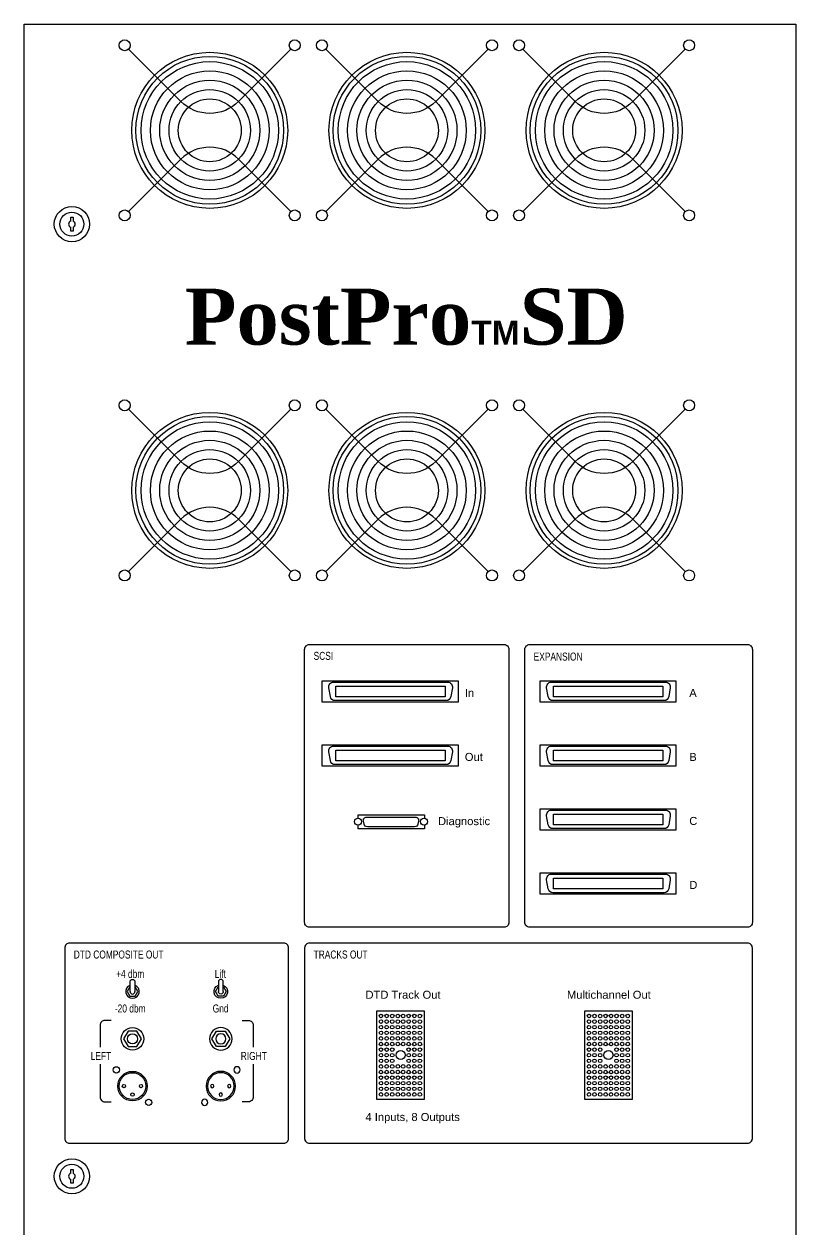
# Model space of a CAD drawing. Header units: millimetres. Extents: x -4275 to 1791, y -353 to 2461.
# Drawn here: x 1154 to 1637, y 546 to 1299 of the extents above; entities that cross this region are included whole.
import ezdxf

# ---------------------------------------------------------------- set-up
doc = ezdxf.new("R2010")
doc.units = ezdxf.units.MM
doc.header["$LTSCALE"] = 0.4
doc.styles.get("Standard").update_dxf_attribs({"font": 'ARIALUNI.ttf'})

# ---------------------------------------------------------------- blocks, each defined once
blk = doc.blocks.new('Luefter-Aussen')
for points in [[(50.75, 50.75), (18.01, 18.01, -0.414214), (-18.01, 18.01), (-50.75, 50.75)], [(50.75, -50.75), (18.01, -18.01, 0.414214), (-18.01, -18.01), (-50.75, -50.75)]]:
    blk.add_lwpolyline(points, format="xyb")
for centre, radius in [((-53.17, 53.17), 3.43), ((53.17, 53.17), 3.43), ((0, 0), 48.75), ((0, 0), 46.2), ((0, 0), 42.93), ((0, 0), 37.11), ((0, 0), 31.29), ((0, 0), 25.47), ((0, 0), 19.65), ((-53.17, -53.17), 3.43), ((53.17, -53.17), 3.43)]:
    blk.add_circle(centre, radius)
blk = doc.blocks.new('SCSI-Front')
for points in [[(0, 13.35), (85, 13.35), (85, 0), (0, 0)], [(8.5, 9.96), (76.8, 9.96), (76.8, 3.3), (8.5, 3.3)]]:
    blk.add_lwpolyline(points, close=True)
blk.add_lwpolyline([(7.09, 12.46), (78.49, 12.46, -0.465401), (81.44, 8.94), (80.48, 3.4, -0.364814), (77.53, 0.91), (8.05, 0.91, -0.364814), (5.1, 3.4), (4.14, 8.94, -0.465401)], format="xyb", close=True)
blk = doc.blocks.new('XLR')
for centre, radius in [((-10.15, 10.15), 1.98), ((0, 0), 9.22), ((0, 0), 8.38), ((-5.32, 0), 1.04), ((5.32, 0), 1.04), ((0, -5.32), 1.04), ((10.15, -10.15), 1.98)]:
    blk.add_circle(centre, radius)
blk = doc.blocks.new('Klinke')
blk.add_lwpolyline([(5.58, 0), (2.79, 4.83), (-2.79, 4.83), (-5.58, 0), (-2.79, -4.83), (2.79, -4.83)], close=True)
for radius in [7, 3.2]:
    blk.add_circle((0, 0), radius)
blk = doc.blocks.new('Kippschalter')
blk.add_lwpolyline([(-1.55, 0), (-1.55, 6, -1), (1.55, 6), (1.55, 0)], format="xyb")
blk.add_lwpolyline([(-1.55, 2.94), (-1.7, 2.94), (-3.4, 0), (-1.7, -2.94), (1.7, -2.94), (3.4, 0), (1.7, 2.94), (1.55, 2.94)])
for radius, start, end in [(4.24, 111.39963, 68.60037), (1.55, 180, 0)]:
    blk.add_arc((0, 0), radius, start, end)
blk = doc.blocks.new('Mulitchannel')
blk.add_lwpolyline([(-15, -27.5), (15, -27.5), (15, 27.5), (-15, 27.5)], close=True)
for centre, radius in [((-12.21, 24.43), 1.12), ((-8.71, 24.43), 1.12), ((-5.21, 24.43), 1.12), ((-1.71, 24.43), 1.12), ((1.58, 24.43), 1.12), ((5.08, 24.43), 1.12), ((8.58, 24.43), 1.12), ((12.08, 24.43), 1.12), ((-12.21, 20.93), 1.12), ((-12.21, 17.43), 1.12), ((-8.71, 20.93), 1.12), ((-8.71, 17.43), 1.12), ((-5.21, 20.93), 1.12), ((-5.21, 17.43), 1.12), ((-1.71, 20.93), 1.12), ((-1.71, 17.43), 1.12), ((1.58, 20.93), 1.12), ((1.58, 17.43), 1.12), ((5.08, 20.93), 1.12), ((5.08, 17.43), 1.12), ((8.58, 20.93), 1.12), ((8.58, 17.43), 1.12), ((12.08, 20.93), 1.12), ((12.08, 17.43), 1.12), ((-12.21, 13.93), 1.12), ((-12.21, 10.43), 1.12), ((-12.21, 6.93), 1.12), ((-8.71, 13.93), 1.12), ((-8.71, 10.43), 1.12), ((-8.71, 6.93), 1.12), ((-5.21, 13.93), 1.12), ((-5.21, 10.43), 1.12), ((-5.21, 6.93), 1.12), ((-1.71, 13.93), 1.12), ((-1.71, 10.43), 1.12), ((-1.71, 6.93), 1.12), ((1.58, 13.93), 1.12), ((1.58, 10.43), 1.12), ((1.58, 6.93), 1.12), ((5.08, 13.93), 1.12), ((5.08, 10.43), 1.12), ((5.08, 6.93), 1.12), ((8.58, 13.93), 1.12), ((8.58, 10.43), 1.12), ((8.58, 6.93), 1.12), ((12.08, 13.93), 1.12), ((12.08, 10.43), 1.12), ((12.08, 6.93), 1.12), ((-12.21, 3.43), 1.12), ((-12.21, -0.07), 1.12), ((-8.71, 3.43), 1.12), ((-8.71, -0.07), 1.12), ((-5.21, 3.43), 1.12), ((-5.21, -0.07), 1.12), ((0, 0), 2.85), ((5.08, 3.43), 1.12), ((5.08, -0.07), 1.12), ((8.58, 3.43), 1.12), ((8.58, -0.07), 1.12), ((12.08, 3.43), 1.12), ((12.08, -0.07), 1.12), ((-12.21, -3.57), 1.12), ((-12.21, -7.07), 1.12), ((-8.71, -3.57), 1.12), ((-8.71, -7.07), 1.12), ((-5.21, -3.57), 1.12), ((-5.21, -7.07), 1.12), ((-1.71, -7.07), 1.12), ((1.58, -7.07), 1.12), ((5.08, -3.57), 1.12), ((5.08, -7.07), 1.12), ((8.58, -3.57), 1.12), ((8.58, -7.07), 1.12), ((12.08, -3.57), 1.12), ((12.08, -7.07), 1.12), ((-12.21, -10.57), 1.12), ((-12.21, -14.07), 1.12), ((-8.71, -10.57), 1.12), ((-8.71, -14.07), 1.12), ((-5.21, -10.57), 1.12), ((-5.21, -14.07), 1.12), ((-1.71, -10.57), 1.12), ((-1.71, -14.07), 1.12), ((1.58, -10.57), 1.12), ((1.58, -14.07), 1.12), ((5.08, -10.57), 1.12), ((5.08, -14.07), 1.12), ((8.58, -10.57), 1.12), ((8.58, -14.07), 1.12), ((12.08, -10.57), 1.12), ((12.08, -14.07), 1.12), ((-12.21, -17.57), 1.12), ((-12.21, -21.07), 1.12), ((-8.71, -17.57), 1.12), ((-8.71, -21.07), 1.12), ((-5.21, -17.57), 1.12), ((-5.21, -21.07), 1.12), ((-1.71, -17.57), 1.12), ((-1.71, -21.07), 1.12), ((1.58, -17.57), 1.12), ((1.58, -21.07), 1.12), ((5.08, -17.57), 1.12), ((5.08, -21.07), 1.12), ((8.58, -17.57), 1.12), ((8.58, -21.07), 1.12), ((12.08, -17.57), 1.12), ((12.08, -21.07), 1.12), ((-12.21, -24.57), 1.12), ((-8.71, -24.57), 1.12), ((-5.21, -24.57), 1.12), ((-1.71, -24.57), 1.12), ((1.58, -24.57), 1.12), ((5.08, -24.57), 1.12), ((8.58, -24.57), 1.12), ((12.08, -24.57), 1.12)]:
    blk.add_circle(centre, radius)
blk = doc.blocks.new('RS232')
for points in [[(0, 9.5), (0, 12.5), (59.5, 12.5), (59.5, 9.5)], [(59.5, 3.4), (59.5, 0), (0, 0), (0, 3.3)]]:
    blk.add_lwpolyline(points)
blk.add_lwpolyline([(7.7, 10.5), (51.2, 10.5, -0.482196), (54.1, 6.8), (53.5, 4.2, -0.34935), (50.5, 1.8), (8.3, 1.8, -0.34935), (5.4, 4.2), (4.8, 6.8, -0.482196)], format="xyb", close=True)
for centre in [(0, 6.4), (58.9, 6.4)]:
    blk.add_circle(centre, 3.11)
blk = doc.blocks.new('Schloss')
for points in [[(-0.74, 1.93), (-0.74, 4.31), (0.74, 4.31), (0.74, 1.93)], [(0.74, -1.93), (0.74, -4.31), (-0.74, -4.31), (-0.74, -1.93)]]:
    blk.add_lwpolyline(points)
for radius in [11, 7.5]:
    blk.add_circle((0, 0), radius)
for start, end in [(110.90778, 249.09222), (290.90778, 69.09222)]:
    blk.add_arc((0, 0), 2.07, start, end)

msp = doc.modelspace()

# ---------------------------------------------------------------- linework, layer by layer
msp.add_lwpolyline([(1636.71, -30.82), (1154.11, -30.82), (1154.11, 1299.18), (1636.71, 1299.18)], close=True)
for points in [[(1332.51, 911.47), (1454.24, 911.47, -0.414214), (1457.24, 908.47), (1457.24, 737.84, -0.414214), (1454.24, 734.84), (1332.51, 734.84, -0.414214), (1329.51, 737.84), (1329.51, 908.47, -0.414214)], [(1470.24, 911.47), (1606.51, 911.47, -0.414214), (1609.51, 908.47), (1609.51, 737.84, -0.414214), (1606.51, 734.84), (1470.24, 734.84, -0.414214), (1467.24, 737.84), (1467.24, 908.47, -0.414214)], [(1182.51, 599.84), (1316.51, 599.84, 0.414214), (1319.51, 602.84), (1319.51, 721.84, 0.414214), (1316.51, 724.84), (1182.51, 724.84, 0.414214), (1179.51, 721.84), (1179.51, 602.84, 0.414214)], [(1332.51, 599.84), (1606.51, 599.84, 0.414214), (1609.51, 602.84), (1609.51, 721.84, 0.414214), (1606.51, 724.84), (1332.51, 724.84, 0.414214), (1329.51, 721.84), (1329.51, 602.84, 0.414214)]]:
    msp.add_lwpolyline(points, format="xyb", close=True)
for points in [[(1208.61, 676.58), (1204.61, 676.58, 0.414214), (1201.61, 673.58), (1201.61, 659.8)], [(1290.4, 676.58), (1294.4, 676.58, -0.414214), (1297.4, 673.58), (1297.4, 659.8)], [(1201.61, 649.14), (1201.61, 628.74, 0.414214), (1204.61, 625.74), (1208.61, 625.74)], [(1297.4, 649.14), (1297.4, 628.74, -0.414214), (1294.4, 625.74), (1290.4, 625.74)]]:
    msp.add_lwpolyline(points, format="xyb")

# ---------------------------------------------------------------- block references
for name, p in [('Luefter-Aussen', (1270.2, 1232.8)), ('Luefter-Aussen', (1393.5, 1232.8)), ('Luefter-Aussen', (1516.79, 1232.8)), ('Schloss', (1184, 1174.18)), ('Luefter-Aussen', (1270.2, 1007.8)), ('Luefter-Aussen', (1393.5, 1007.8)), ('Luefter-Aussen', (1516.79, 1007.8)), ('SCSI-Front', (1340.5, 875.5)), ('SCSI-Front', (1476.71, 875.5)), ('SCSI-Front', (1340.5, 835.5)), ('SCSI-Front', (1476.71, 835.5)), ('SCSI-Front', (1476.71, 795.5)), ('SCSI-Front', (1476.71, 755.5)), ('Kippschalter', (1221.89, 694.63)), ('Mulitchannel', (1389.51, 654.91)), ('Mulitchannel', (1519.51, 654.91)), ('Klinke', (1221.89, 665.08)), ('XLR', (1221.89, 635.53)), ('Schloss', (1184, 579.18))]:
    msp.add_blockref(name, p)
at = {"xscale": 0.7, "yscale": 0.7, "zscale": 0.7}
msp.add_blockref('RS232', (1362.93, 796.31), dxfattribs=at)
at = {"xscale": -1}
for name, p in [('Kippschalter', (1277.12, 694.63)), ('Klinke', (1277.12, 665.08)), ('XLR', (1277.12, 635.53))]:
    msp.add_blockref(name, p, dxfattribs=at)

# ---------------------------------------------------------------- texts
at = {"width": 0.75}
for s, p in [('SCSI', (1335.14, 901.9)), ('EXPANSION', (1472.75, 901.44)), ('DTD COMPOSITE OUT', (1185.14, 715.26)), ('TRACKS OUT', (1335.14, 715.26)), ('+4 dbm', (1211.64, 703.15)), ('Lift', (1273.33, 703.15)), ('-20 dbm', (1210.86, 681.55)), ('Gnd', (1272.03, 681.55)), ('LEFT', (1195.76, 651.87)), ('RIGHT', (1289.59, 651.87))]:
    msp.add_text(s, height=5, dxfattribs=at).set_placement(p)
for s, p in [('In', (1429.69, 878.74)), ('A', (1570.04, 878.74)), ('Out', (1429.69, 838.74)), ('B', (1570.04, 838.74)), ('Diagnostic', (1412.93, 798.61)), ('C', (1570.04, 798.74)), ('D', (1570.04, 758.74)), ('DTD Track Out', (1367.57, 690.13)), ('Multichannel Out', (1493.55, 690.13)), ('4 Inputs, 8 Outputs', (1367.57, 613.72))]:
    msp.add_text(s, height=5).set_placement(p)
at = {"insert": (1254.62, 1133.9), "char_height": 35, "attachment_point": 1}
msp.add_mtext_dynamic_manual_height_columns('{\\fTimes New Roman|b1|i0|c0|p18;PostPro\\f@Arial Unicode MS|b1|i0|c0|p34;\\H0.42857x;TM\\fTimes New Roman|b1|i0|c0|p18;\\H2.3333x;SD}', width=60.6129, gutter_width=175, heights=[0], dxfattribs=at)

doc.saveas('drawing.dxf')
